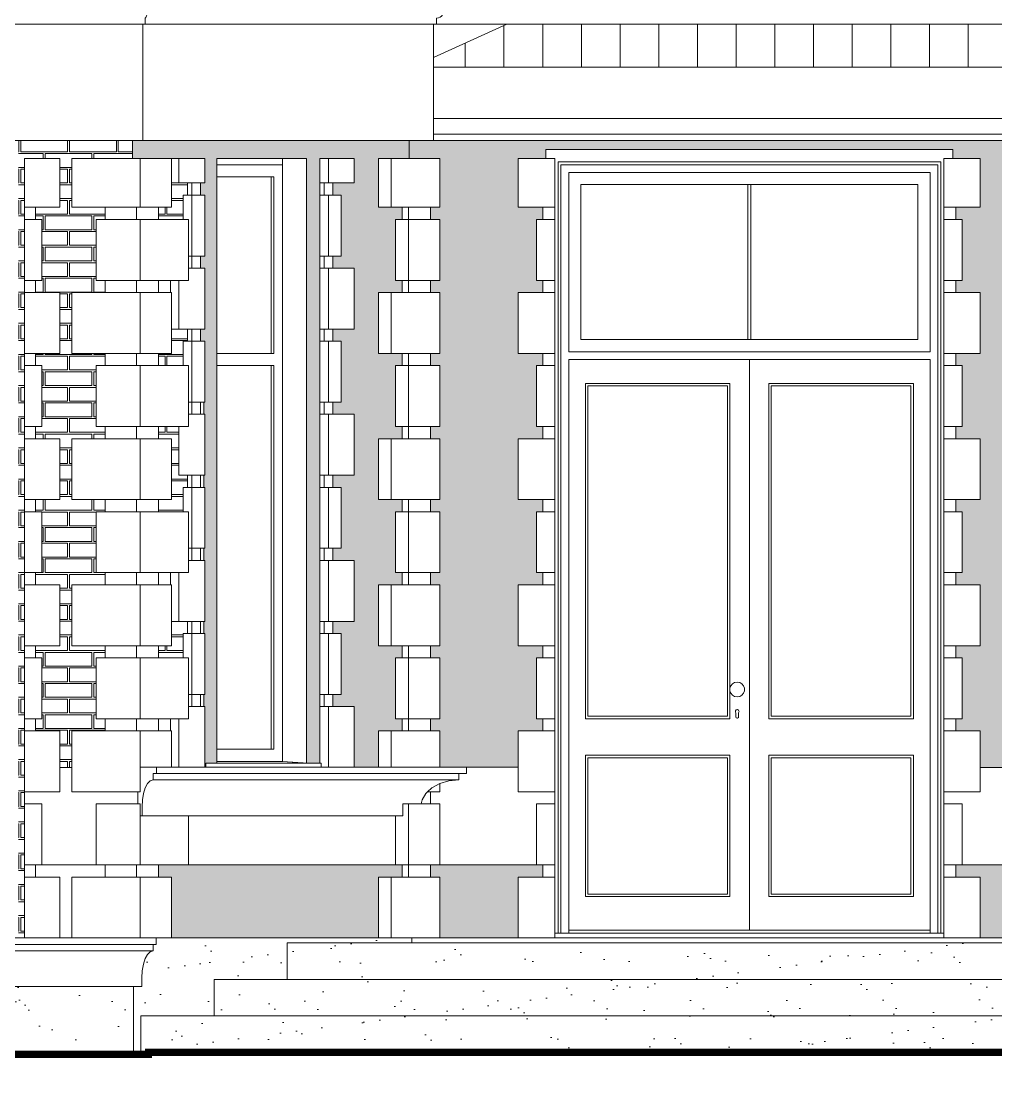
# Model space of a CAD drawing. Header units: millimetres. Extents: x 1177761 to 1329492, y 746793 to 827002.
# Drawn here: x 1246271 to 1250268, y 811085 to 815491 of the extents above; entities that cross this region are included whole.
import ezdxf

# ---------------------------------------------------------------- set-up
doc = ezdxf.new("R2010")
doc.units = ezdxf.units.MM
doc.layers.add('wall', color=5, linetype='Continuous', lineweight=30)
pattern_1 = [(0, (-220131.96, 1390884.34), (100, 64), [192.5, -7.5]), (0, (-220231.96, 1390891.84), (100, 64), [192.5, -7.5]), (90, (-220131.96, 1390884.34), (-100, 64), [-71.5, 56.5]), (90, (-220139.46, 1390884.34), (-100, 64), [-71.5, 56.5])]

msp = doc.modelspace()

# ---------------------------------------------------------------- hatches: boundary and pattern name
at = {"layer": 'wall', "lineweight": 20, "ltscale": 50}
h = msp.add_hatch(dxfattribs=at)
h.set_pattern_fill('ANSI31', color=250, scale=50, angle=45, style=0)
h.paths.add_polyline_path([(1253836.2, 815302.8), (1247962.7, 815302.8), (1247962.7, 815342.7), (1248263.6, 815479.6), (1253657.1, 815479.6)])
at = {"layer": 'wall', "lineweight": 20, "ltscale": 2}
h = msp.add_hatch(dxfattribs=at)
h.set_pattern_fill('AR18', color=251, scale=20, style=0)
h.set_pattern_definition(pattern_1)
h.paths.add_polyline_path([(1244443.7, 813477.8), (1244468.7, 813477.8), (1244468.7, 813527.8), (1244368.7, 813527.8), (1244368.7, 813777.8), (1244468.7, 813777.8), (1244468.7, 813827.8), (1244443.7, 813827.8), (1244443.7, 814077.8), (1244468.7, 814077.8), (1244468.7, 814127.8), (1244368.7, 814127.8), (1244368.7, 814377.8), (1244468.7, 814377.8), (1244468.7, 814427.8), (1244443.7, 814427.8), (1244443.7, 814677.8), (1244468.7, 814677.8), (1244468.7, 814727.8), (1244368.7, 814727.8), (1244368.7, 814927.8), (1244513.5, 814927.8), (1244513.5, 814727.8), (1244513.5, 814677.8), (1244513.5, 814427.8), (1244513.5, 814377.8), (1244513.5, 814127.8), (1244513.5, 814077.8), (1244513.5, 813827.8), (1244513.5, 813777.8), (1244513.5, 813527.8), (1244513.5, 813477.8), (1244513.5, 813227.8), (1244513.5, 813177.8), (1244513.5, 812927.8), (1244513.5, 812877.8), (1244513.5, 812627.8), (1244513.5, 812577.8), (1244513.5, 812327.8), (1244513.5, 812277.8), (1244513.5, 812027.8), (1244513.5, 811977.8), (1244513.5, 811727.8), (1244538.6, 811727.8), (1244538.6, 811745), (1244538.6, 815002.8), (1244070.1, 815002.8), (1244070.1, 814927.8), (1244320.1, 814927.8), (1244320.1, 814727.8), (1244182.6, 814727.8), (1244182.6, 814677.8), (1244220.1, 814677.8), (1244220.1, 814427.8), (1244182.6, 814427.8), (1244182.6, 814377.8), (1244320.1, 814377.8), (1244320.1, 814127.8), (1244182.6, 814127.8), (1244182.6, 814077.8), (1244220.1, 814077.8), (1244220.1, 813827.8), (1244182.6, 813827.8), (1244182.6, 813777.8), (1244320.1, 813777.8), (1244320.1, 813527.8), (1244182.6, 813527.8), (1244182.6, 813477.8), (1244220.1, 813477.8), (1244220.1, 813227.8), (1244182.6, 813227.8), (1244182.6, 813177.8), (1244320.1, 813177.8), (1244320.1, 812927.8), (1244182.6, 812927.8), (1244182.6, 812877.8), (1244220.1, 812877.8), (1244220.1, 812627.8), (1244182.6, 812627.8), (1244182.6, 812577.8), (1244320.1, 812577.8), (1244320.1, 812428.1), (1244368.7, 812428.1), (1244368.7, 812577.8), (1244468.7, 812577.8), (1244468.7, 812627.8), (1244443.7, 812627.8), (1244443.7, 812877.8), (1244468.7, 812877.8), (1244468.7, 812927.8), (1244368.7, 812927.8), (1244368.7, 813177.8), (1244468.7, 813177.8), (1244468.7, 813227.8), (1244443.7, 813227.8)])
h.paths.add_polyline_path([(1246577.6, 813477.8), (1246615.1, 813477.8), (1246615.1, 813527.8), (1246477.6, 813527.8), (1246477.6, 813777.8), (1246615.1, 813777.8), (1246615.1, 813827.8), (1246577.6, 813827.8), (1246577.6, 814077.8), (1246615.1, 814077.8), (1246615.1, 814127.8), (1246477.6, 814127.8), (1246477.6, 814377.8), (1246615.1, 814377.8), (1246615.1, 814427.8), (1246577.6, 814427.8), (1246577.6, 814677.8), (1246615.1, 814677.8), (1246615.1, 814727.8), (1246477.6, 814727.8), (1246477.6, 814927.8), (1246727.6, 814927.8), (1246727.6, 815002.8), (1246258.6, 815002.8), (1246258.6, 811745.5), (1246258.6, 811727.8), (1246284.1, 811727.8), (1246284.1, 811977.8), (1246284.1, 812027.8), (1246284.1, 812277.8), (1246284.1, 812327.8), (1246284.1, 812577.8), (1246284.1, 812627.8), (1246284.1, 812877.8), (1246284.1, 812927.8), (1246284.1, 813177.8), (1246284.1, 813227.8), (1246284.1, 813477.8), (1246284.1, 813527.8), (1246284.1, 813777.8), (1246284.1, 813827.8), (1246284.1, 814077.8), (1246284.1, 814127.8), (1246284.1, 814377.8), (1246284.1, 814427.8), (1246284.1, 814677.8), (1246284.1, 814727.8), (1246284.1, 814927.8), (1246429.3, 814927.8), (1246429.3, 814727.8), (1246329.3, 814727.8), (1246329.3, 814677.8), (1246354.3, 814677.8), (1246354.3, 814427.8), (1246329.3, 814427.8), (1246329.3, 814377.8), (1246429.3, 814377.8), (1246429.3, 814127.8), (1246329.3, 814127.8), (1246329.3, 814077.8), (1246354.3, 814077.8), (1246354.3, 813827.8), (1246329.3, 813827.8), (1246329.3, 813777.8), (1246429.3, 813777.8), (1246429.3, 813527.8), (1246329.3, 813527.8), (1246329.3, 813477.8), (1246354.3, 813477.8), (1246354.3, 813227.8), (1246329.3, 813227.8), (1246329.3, 813177.8), (1246429.3, 813177.8), (1246429.3, 812927.8), (1246329.3, 812927.8), (1246329.3, 812877.8), (1246354.3, 812877.8), (1246354.3, 812627.8), (1246329.3, 812627.8), (1246329.3, 812577.8), (1246429.3, 812577.8), (1246429.3, 812428.1), (1246477.6, 812428.1), (1246477.6, 812577.8), (1246615.1, 812577.8), (1246615.1, 812627.8), (1246577.6, 812627.8), (1246577.6, 812877.8), (1246615.1, 812877.8), (1246615.1, 812927.8), (1246477.6, 812927.8), (1246477.6, 813177.8), (1246615.1, 813177.8), (1246615.1, 813227.8), (1246577.6, 813227.8)])
h.paths.add_polyline_path([(1246953.1, 813627.8), (1246917.7, 813627.8), (1246917.7, 813827.8), (1246833.6, 813827.8), (1246833.6, 813777.8), (1246886.7, 813777.8), (1246886.7, 813527.8), (1246833.6, 813527.8), (1246833.6, 813477.8), (1246935.4, 813477.8), (1246935.4, 813577.8), (1246953.1, 813577.8)])
h.paths.add_polyline_path([(1246935.4, 814177.8), (1246953.1, 814177.8), (1246953.1, 814227.8), (1246917.7, 814227.8), (1246886.7, 814227.8), (1246886.7, 814127.8), (1246833.6, 814127.8), (1246833.6, 814077.8), (1246935.4, 814077.8)])
h.paths.add_polyline_path([(1246935.4, 814777.8), (1246953.1, 814777.8), (1246953.1, 814827.8), (1246917.7, 814827.8), (1246886.7, 814827.8), (1246886.7, 814727.8), (1246833.6, 814727.8), (1246833.6, 814677.8), (1246935.4, 814677.8)])
h.paths.add_polyline_path([(1246935.4, 812977.8), (1246953.1, 812977.8), (1246953.1, 813027.8), (1246917.7, 813027.8), (1246886.7, 813027.8), (1246886.7, 812927.8), (1246833.6, 812927.8), (1246833.6, 812877.8), (1246935.4, 812877.8)])
h.paths.add_polyline_path([(1243911, 814227.8), (1243879, 814227.8), (1243843.6, 814227.8), (1243843.6, 814177.8), (1243861.3, 814177.8), (1243861.3, 814077.8), (1243964, 814077.8), (1243964, 814127.8), (1243911, 814127.8)])
h.paths.add_polyline_path([(1243964, 814727.8), (1243911, 814727.8), (1243911, 814827.8), (1243879, 814827.8), (1243843.6, 814827.8), (1243843.6, 814777.8), (1243861.3, 814777.8), (1243861.3, 814677.8), (1243964, 814677.8)])
h.paths.add_polyline_path([(1243911, 813627.8), (1243879, 813627.8), (1243843.6, 813627.8), (1243843.6, 813577.8), (1243861.3, 813577.8), (1243861.3, 813477.8), (1243964, 813477.8), (1243964, 813527.8), (1243911, 813527.8)])
h.paths.add_polyline_path([(1243911, 813027.8), (1243879, 813027.8), (1243843.6, 813027.8), (1243843.6, 812977.8), (1243861.3, 812977.8), (1243861.3, 812877.8), (1243964, 812877.8), (1243964, 812927.8), (1243911, 812927.8)])
h = msp.add_hatch(dxfattribs=at)
h.set_pattern_fill('AR18', color=251, scale=20, style=0)
h.set_pattern_definition(pattern_1)
h.paths.add_polyline_path([(1259183.7, 811977.8), (1259283.7, 811977.8), (1259283.7, 812027.8), (1259258.7, 812027.8), (1253650, 812027.8), (1253629.3, 812027.8), (1253629.3, 811727.8), (1253633.4, 811727.8), (1259183.7, 811727.8)])
h.paths.add_polyline_path([(1253629.3, 812027.8), (1253033.1, 812027.8), (1252909.4, 812027.8), (1252909.4, 811977.8), (1252962.4, 811977.8), (1252962.4, 811727.8), (1253629.3, 811727.8)])
h.paths.add_polyline_path([(1252433.8, 812027.8), (1252300.9, 812027.8), (1252275.9, 812027.8), (1252275.9, 811977.8), (1252375.9, 811977.8), (1252375.9, 811727.8), (1252433.8, 811727.8)])
h.paths.add_polyline_path([(1252653.3, 812877.8), (1252690.8, 812877.8), (1252690.8, 812927.8), (1252553.3, 812927.8), (1252553.3, 813177.8), (1252690.8, 813177.8), (1252690.8, 813227.8), (1252653.3, 813227.8), (1252653.3, 813477.8), (1252690.8, 813477.8), (1252690.8, 813527.8), (1252553.3, 813527.8), (1252553.3, 813777.8), (1252690.8, 813777.8), (1252690.8, 813827.8), (1252653.3, 813827.8), (1252653.3, 814077.8), (1252690.8, 814077.8), (1252690.8, 814127.8), (1252553.3, 814127.8), (1252553.3, 814377.8), (1252690.8, 814377.8), (1252690.8, 814427.8), (1252653.3, 814427.8), (1252653.3, 814677.8), (1252690.8, 814677.8), (1252690.8, 814727.8), (1252553.3, 814727.8), (1252553.3, 814927.8), (1252834.4, 814927.8), (1252962.4, 814927.8), (1252962.4, 814727.8), (1252909.4, 814727.8), (1252909.4, 814677.8), (1253033.1, 814677.8), (1253033.1, 814427.8), (1252909.4, 814427.8), (1252909.4, 814377.8), (1252962.4, 814377.8), (1252962.4, 814127.8), (1252909.4, 814127.8), (1252909.4, 814077.8), (1253033.1, 814077.8), (1253033.1, 813827.8), (1252909.4, 813827.8), (1252909.4, 813777.8), (1252962.4, 813777.8), (1252962.4, 813527.8), (1252909.4, 813527.8), (1252909.4, 813477.8), (1253033.1, 813477.8), (1253033.1, 813227.8), (1252909.4, 813227.8), (1252909.4, 813177.8), (1252962.4, 813177.8), (1252962.4, 812927.8), (1252909.4, 812927.8), (1252909.4, 812877.8), (1253033.1, 812877.8), (1253033.1, 812627.8), (1252909.4, 812627.8), (1252909.4, 812577.8), (1252962.4, 812577.8), (1252962.4, 812427.8), (1253629.3, 812427.8), (1253629.3, 815002.8), (1247962.7, 815002.8), (1247862.7, 815002.8), (1247862.7, 814927.8), (1247987.7, 814927.8), (1247987.7, 814727.8), (1247950.2, 814727.8), (1247950.2, 814677.8), (1247987.7, 814677.8), (1247987.7, 814427.8), (1247950.2, 814427.8), (1247950.2, 814377.8), (1247987.7, 814377.8), (1247987.7, 814127.8), (1247950.2, 814127.8), (1247950.2, 814077.8), (1247987.7, 814077.8), (1247987.7, 813827.8), (1247950.2, 813827.8), (1247950.2, 813777.8), (1247987.7, 813777.8), (1247987.7, 813527.8), (1247950.2, 813527.8), (1247950.2, 813477.8), (1247987.7, 813477.8), (1247987.7, 813227.8), (1247950.2, 813227.8), (1247950.2, 813177.8), (1247987.7, 813177.8), (1247987.7, 812927.8), (1247950.2, 812927.8), (1247950.2, 812877.8), (1247987.7, 812877.8), (1247987.7, 812627.8), (1247950.2, 812627.8), (1247950.2, 812577.8), (1247987.7, 812577.8), (1247987.7, 812429.2), (1248097.8, 812429.2), (1248310.2, 812429.2), (1248310.2, 812577.8), (1248410.2, 812577.8), (1248410.2, 812627.8), (1248385.2, 812627.8), (1248385.2, 812877.8), (1248410.2, 812877.8), (1248410.2, 812927.8), (1248310.2, 812927.8), (1248310.2, 813177.8), (1248410.2, 813177.8), (1248410.2, 813227.8), (1248385.2, 813227.8), (1248385.2, 813477.8), (1248410.2, 813477.8), (1248410.2, 813527.8), (1248310.2, 813527.8), (1248310.2, 813777.8), (1248410.2, 813777.8), (1248410.2, 813827.8), (1248385.2, 813827.8), (1248385.2, 814077.8), (1248410.2, 814077.8), (1248410.2, 814127.8), (1248310.2, 814127.8), (1248310.2, 814377.8), (1248410.2, 814377.8), (1248410.2, 814427.8), (1248385.2, 814427.8), (1248385.2, 814677.8), (1248410.2, 814677.8), (1248410.2, 814727.8), (1248310.2, 814727.8), (1248310.2, 814927.8), (1248423.2, 814927.8), (1248423.2, 814964.8), (1250093.5, 814964.8), (1250093.5, 814927.8), (1250205.9, 814927.8), (1250205.9, 814727.8), (1250105.9, 814727.8), (1250105.9, 814677.8), (1250130.9, 814677.8), (1250130.9, 814427.8), (1250105.9, 814427.8), (1250105.9, 814377.8), (1250205.9, 814377.8), (1250205.9, 814127.8), (1250105.9, 814127.8), (1250105.9, 814077.8), (1250130.9, 814077.8), (1250130.9, 813827.8), (1250105.9, 813827.8), (1250105.9, 813777.8), (1250205.9, 813777.8), (1250205.9, 813527.8), (1250105.9, 813527.8), (1250105.9, 813477.8), (1250130.9, 813477.8), (1250130.9, 813227.8), (1250105.9, 813227.8), (1250105.9, 813177.8), (1250205.9, 813177.8), (1250205.9, 812927.8), (1250105.9, 812927.8), (1250105.9, 812877.8), (1250130.9, 812877.8), (1250130.9, 812627.8), (1250105.9, 812627.8), (1250105.9, 812577.8), (1250205.9, 812577.8), (1250205.9, 812427.8), (1250480.4, 812427.8), (1250480.4, 812577.8), (1250580.4, 812577.8), (1250580.4, 812627.8), (1250555.4, 812627.8), (1250555.4, 812877.8), (1250580.4, 812877.8), (1250580.4, 812927.8), (1250480.4, 812927.8), (1250480.4, 813177.8), (1250580.4, 813177.8), (1250580.4, 813227.8), (1250555.4, 813227.8), (1250555.4, 813477.8), (1250580.4, 813477.8), (1250580.4, 813527.8), (1250480.4, 813527.8), (1250480.4, 813777.8), (1250580.4, 813777.8), (1250580.4, 813827.8), (1250555.4, 813827.8), (1250555.4, 814077.8), (1250580.4, 814077.8), (1250580.4, 814127.8), (1250480.4, 814127.8), (1250480.4, 814377.8), (1250580.4, 814377.8), (1250580.4, 814427.8), (1250555.4, 814427.8), (1250555.4, 814677.8), (1250580.4, 814677.8), (1250580.4, 814727.8), (1250480.4, 814727.8), (1250480.4, 814927.8), (1250593.4, 814927.8), (1250593.4, 814964.8), (1252263.5, 814964.8), (1252263.5, 814927.8), (1252375.9, 814927.8), (1252375.9, 814727.8), (1252275.9, 814727.8), (1252275.9, 814677.8), (1252300.9, 814677.8), (1252300.9, 814427.8), (1252275.9, 814427.8), (1252275.9, 814377.8), (1252375.9, 814377.8), (1252375.9, 814127.8), (1252275.9, 814127.8), (1252275.9, 814077.8), (1252300.9, 814077.8), (1252300.9, 813827.8), (1252275.9, 813827.8), (1252275.9, 813777.8), (1252375.9, 813777.8), (1252375.9, 813527.8), (1252275.9, 813527.8), (1252275.9, 813477.8), (1252300.9, 813477.8), (1252300.9, 813227.8), (1252275.9, 813227.8), (1252275.9, 813177.8), (1252375.9, 813177.8), (1252375.9, 812927.8), (1252275.9, 812927.8), (1252275.9, 812877.8), (1252300.9, 812877.8), (1252300.9, 812627.8), (1252275.9, 812627.8), (1252275.9, 812577.8), (1252375.9, 812577.8), (1252375.9, 812427.8), (1252553.3, 812427.8), (1252553.3, 812577.8), (1252690.8, 812577.8), (1252690.8, 812627.8), (1252653.3, 812627.8)])
h.paths.add_polyline_path([(1250480.4, 811977.8), (1250580.4, 811977.8), (1250580.4, 812027.8), (1250555.4, 812027.8), (1250130.9, 812027.8), (1250105.9, 812027.8), (1250105.9, 811977.8), (1250205.9, 811977.8), (1250205.9, 811727.8), (1250480.4, 811727.8)])
h.paths.add_polyline_path([(1247806.7, 813477.8), (1247833.2, 813477.8), (1247833.2, 813527.8), (1247789, 813527.8), (1247736, 813527.8), (1247736, 813777.8), (1247789, 813777.8), (1247833.2, 813777.8), (1247833.2, 813827.8), (1247806.7, 813827.8), (1247806.7, 814077.8), (1247833.2, 814077.8), (1247833.2, 814127.8), (1247789, 814127.8), (1247736, 814127.8), (1247736, 814377.8), (1247789, 814377.8), (1247833.2, 814377.8), (1247833.2, 814427.8), (1247806.7, 814427.8), (1247806.7, 814677.8), (1247833.2, 814677.8), (1247833.2, 814727.8), (1247789, 814727.8), (1247736, 814727.8), (1247736, 814927.8), (1247789, 814927.8), (1247862.7, 814927.8), (1247862.7, 815002.8), (1246769.3, 815002.8), (1246727.6, 815002.8), (1246727.6, 814927.8), (1246758.6, 814927.8), (1246886.7, 814927.8), (1246917.7, 814927.8), (1247023.8, 814927.8), (1247023.8, 814827.8), (1247006.1, 814827.8), (1247006.1, 814777.8), (1247023.8, 814777.8), (1247023.8, 814527.8), (1247006.1, 814527.8), (1247006.1, 814477.8), (1247023.8, 814477.8), (1247023.8, 814227.8), (1247006.1, 814227.8), (1247006.1, 814177.8), (1247023.8, 814177.8), (1247023.8, 813927.8), (1247019.7, 813927.8), (1247019.7, 813877.8), (1247023.8, 813877.8), (1247023.8, 813627.8), (1247019.7, 813627.8), (1247019.7, 813577.8), (1247023.8, 813577.8), (1247023.8, 813327.8), (1247019.7, 813327.8), (1247019.7, 813277.8), (1247023.8, 813277.8), (1247023.8, 813027.8), (1247019.7, 813027.8), (1247019.7, 812977.8), (1247023.8, 812977.8), (1247023.8, 812727.8), (1247019.7, 812727.8), (1247019.7, 812677.8), (1247023.8, 812677.8), (1247023.8, 812445), (1247072.7, 812445), (1247072.7, 812452.8), (1247072.7, 812502.8), (1247072.7, 814077.8), (1247072.7, 814127.8), (1247072.7, 814852.8), (1247072.7, 814902.8), (1247072.7, 814927.8), (1247342.1, 814927.8), (1247440.4, 814927.8), (1247440.4, 812445), (1247495.3, 812445), (1247495.3, 812677.8), (1247495.3, 812727.8), (1247495.3, 812977.8), (1247495.3, 813027.8), (1247495.3, 813277.8), (1247495.3, 813327.8), (1247495.3, 813577.8), (1247495.3, 813627.8), (1247495.3, 813877.8), (1247495.3, 813927.8), (1247495.3, 814177.8), (1247495.3, 814227.8), (1247495.3, 814477.8), (1247495.3, 814527.8), (1247495.3, 814777.8), (1247495.3, 814827.8), (1247495.3, 814927.8), (1247530.7, 814927.8), (1247636.8, 814927.8), (1247636.8, 814827.8), (1247548.4, 814827.8), (1247548.4, 814777.8), (1247583.7, 814777.8), (1247583.7, 814527.8), (1247548.4, 814527.8), (1247548.4, 814477.8), (1247636.8, 814477.8), (1247636.8, 814227.8), (1247548.4, 814227.8), (1247548.4, 814177.8), (1247583.7, 814177.8), (1247583.7, 813927.8), (1247548.4, 813927.8), (1247548.4, 813877.8), (1247636.8, 813877.8), (1247636.8, 813627.8), (1247548.4, 813627.8), (1247548.4, 813577.8), (1247583.7, 813577.8), (1247583.7, 813327.8), (1247548.4, 813327.8), (1247548.4, 813277.8), (1247636.8, 813277.8), (1247636.8, 813027.8), (1247548.4, 813027.8), (1247548.4, 812977.8), (1247583.7, 812977.8), (1247583.7, 812727.8), (1247548.4, 812727.8), (1247548.4, 812677.8), (1247636.8, 812677.8), (1247636.8, 812429.2), (1247736, 812429.2), (1247736, 812577.8), (1247789, 812577.8), (1247833.2, 812577.8), (1247833.2, 812627.8), (1247806.7, 812627.8), (1247806.7, 812877.8), (1247833.2, 812877.8), (1247833.2, 812927.8), (1247789, 812927.8), (1247736, 812927.8), (1247736, 813177.8), (1247789, 813177.8), (1247833.2, 813177.8), (1247833.2, 813227.8), (1247806.7, 813227.8)])
h.paths.add_polyline_path([(1247736, 811977.8), (1247789, 811977.8), (1247833.2, 811977.8), (1247833.2, 812027.8), (1247806.7, 812027.8), (1246833.6, 812027.8), (1246833.6, 811977.8), (1246886.7, 811977.8), (1246886.7, 811727.8), (1247736, 811727.8)])
h.paths.add_polyline_path([(1248310.2, 811977.8), (1248410.2, 811977.8), (1248410.2, 812027.8), (1248385.2, 812027.8), (1247987.7, 812027.8), (1247950.2, 812027.8), (1247950.2, 811977.8), (1247987.7, 811977.8), (1247987.7, 811727.8), (1248310.2, 811727.8)])
h.paths.add_polyline_path([(1246931.4, 813385.6), (1247414.4, 813385.6), (1247414.4, 813610.6), (1246931.4, 813610.6)], flags=25)
at = {"layer": 'wall', "lineweight": 20, "ltscale": 50}
h = msp.add_hatch(dxfattribs=at)
h.set_pattern_fill('AR-SAND', color=250, scale=5, style=0)
h.paths.add_polyline_path([(1247361.8, 811707.8), (1247872.7, 811707.8), (1247872.7, 811727.8), (1247789, 811727.8), (1247736, 811727.8), (1246886.7, 811727.8), (1246824.6, 811727.8), (1246824.6, 811701.5), (1246811.5, 811701.5), (1246811.5, 811675.2), (1246799.6, 811671.4), (1246788.6, 811660.4), (1246779.1, 811642.8), (1246771.8, 811619.9), (1246767.3, 811593.3), (1246765.7, 811564.7), (1246765.7, 811527.8), (1246731.7, 811527.8), (1246731.7, 811249.8), (1246792.6, 811249.8), (1246792.6, 811257.8), (1246761.8, 811257.8), (1246761.8, 811407.8), (1247061.8, 811407.8), (1247061.8, 811557.8), (1247361.8, 811557.8)])
h.paths.add_polyline_path([(1252493.8, 811507.3), (1252433.8, 811507.3), (1252433.8, 811557.8), (1247361.8, 811557.8), (1247061.8, 811557.8), (1247061.8, 811407.8), (1252493.8, 811407.8)])
h.paths.add_polyline_path([(1252493.8, 811407.8), (1246761.8, 811407.8), (1246761.8, 811257.8), (1252493.8, 811257.8)])
h.paths.add_polyline_path([(1252433.8, 811707.8), (1247872.7, 811707.8), (1247361.8, 811707.8), (1247361.8, 811557.8), (1252433.8, 811557.8)])
h = msp.add_hatch(dxfattribs=at)
h.set_pattern_fill('AR-SAND', color=250, scale=5, style=0)
h.paths.add_polyline_path([(1246731.7, 811527.8), (1245473.8, 811527.8), (1245473.8, 811427.8), (1245473.8, 811377.8), (1245323.8, 811377.8), (1245323.8, 811427.8), (1245323.8, 811527.8), (1244363.2, 811527.8), (1244363.2, 811507.3), (1244363.2, 811249.8), (1246731.7, 811249.8)])
h.paths.add_polyline_path([(1244363.2, 811507.3), (1244073.2, 811507.3), (1244073.2, 811407.8), (1244073.2, 811257.8), (1244073.2, 811249.8), (1244363.2, 811249.8)])
h.paths.add_polyline_path([(1244363.2, 811567.3), (1244013.2, 811567.3), (1244013.2, 811507.3), (1244363.2, 811507.3), (1244363.2, 811527.8)])

# ---------------------------------------------------------------- linework, layer by layer
at = {"layer": 'wall', "color": 250, "lineweight": 20, "ltscale": 50}
for p, q in [((1265046.4, 815479.6), (1247974.6, 815479.6)), ((1265402.7, 815092.8), (1247962.7, 815092.8)), ((1268573.1, 815028.8), (1247962.7, 815028.8)), ((1265403.9, 815002.8), (1247962.7, 815002.8)), ((1247836.9, 812229.2), (1247836.9, 812277.8))]:
    msp.add_line(p, q, dxfattribs=at)
for points in [[(1246727.6, 814927.8), (1246727.6, 815002.8), (1246769.3, 815002.8), (1246769.3, 815479.6), (1246779.4, 815479.6), (1246779.4, 815504.9, 0.168825), (1246785.4, 815517), (1246787.6, 815532.2, -0.132892), (1246798.2, 815552.3), (1246798.2, 815567.8), (1246727.6, 815567.8), (1246727.6, 815977.8), (1246769.3, 815977.8), (1246769.3, 816177.8), (1246787, 816177.8), (1246787, 816234.1, -0.210167), (1246832.7, 816325.2), (1246832.7, 816351.5), (1246845.8, 816351.5), (1246845.8, 816377.8), (1245398.9, 816377.8)], [(1247862.7, 814927.8), (1247862.7, 815002.8), (1247962.7, 815002.8), (1247962.7, 815479.6), (1247974.6, 815479.6), (1247974.6, 815504.9, 0.271105), (1247999.4, 815518.5), (1248005, 815529.1, -0.249514), (1248032, 815550.5), (1248032, 815567.8), (1247862.7, 815567.8), (1247862.7, 815977.8), (1247962.7, 815977.8), (1247962.7, 816177.8), (1248005.3, 816177.8), (1248005.3, 816214.7, -0.414214), (1248115.9, 816325.2), (1248115.9, 816351.5), (1248147.4, 816351.5), (1248147.4, 816377.8), (1246845.9, 816377.8)]]:
    msp.add_lwpolyline(points, format="xyb", dxfattribs=at)
for points in [[(1244028.3, 815002.8), (1246769.3, 815002.8), (1246769.3, 815479.6), (1244028.3, 815479.6)], [(1246769.3, 815479.6), (1247962.7, 815479.6), (1247962.7, 815002.8), (1246769.3, 815002.8)], [(1247962.7, 815342.7), (1248263.6, 815479.6), (1248263.6, 815479.6), (1247962.7, 815479.6)], [(1252828.1, 815479.6), (1248263.6, 815479.6), (1247962.7, 815342.7), (1247962.7, 815302.8), (1253007.1, 815302.8), (1253007.1, 815303)], [(1253836.2, 815302.8), (1247962.7, 815302.8), (1247962.7, 815342.7), (1248263.6, 815479.6), (1253657.1, 815479.6)], [(1250093.5, 814964.8), (1248423.2, 814964.8), (1248423.2, 814927.8), (1248460.2, 814927.8), (1248460.2, 814727.8), (1248460.2, 814677.8), (1248460.2, 814427.8), (1248460.2, 814377.8), (1248460.2, 814127.8), (1248460.2, 814077.8), (1248460.2, 813827.8), (1248460.2, 813777.8), (1248460.2, 813527.8), (1248460.2, 813477.8), (1248460.2, 813227.8), (1248460.2, 813177.8), (1248460.2, 812927.8), (1248460.2, 812877.8), (1248460.2, 812627.8), (1248460.2, 812577.8), (1248460.2, 812327.8), (1248460.4, 812327.8), (1248460.4, 812277.8), (1248460.2, 812277.8), (1248460.2, 812027.8), (1248460.2, 811977.8), (1248460.2, 811747.8), (1248473.2, 811747.8), (1248473.2, 814914.8), (1250043.5, 814914.8), (1250043.5, 811747.8), (1250055.9, 811747.8), (1250055.9, 811977.8), (1250055.9, 812027.8), (1250056.5, 812027.8), (1250056.5, 812277.8), (1250056.5, 812327.8), (1250055.9, 812327.8), (1250055.9, 812577.8), (1250055.9, 812627.8), (1250055.9, 812877.8), (1250055.9, 812927.8), (1250055.9, 813177.8), (1250055.9, 813227.8), (1250055.9, 813477.8), (1250055.9, 813527.8), (1250055.9, 813777.8), (1250055.9, 813827.8), (1250055.9, 814077.8), (1250055.9, 814127.8), (1250055.9, 814377.8), (1250055.9, 814427.8), (1250055.9, 814677.8), (1250055.9, 814727.8), (1250055.9, 814927.8), (1250093.5, 814927.8)], [(1246429.3, 814927.8), (1246284.1, 814927.8), (1246284.1, 814727.8), (1246429.3, 814727.8)], [(1246758.6, 814927.8), (1246477.6, 814927.8), (1246477.6, 814727.8), (1246758.6, 814727.8)], [(1246886.7, 814927.8), (1246758.6, 814927.8), (1246758.6, 814727.8), (1246886.7, 814727.8)], [(1246917.7, 814927.8), (1246886.7, 814927.8), (1246886.7, 814827.8), (1246917.7, 814827.8)], [(1247023.8, 814927.8), (1246917.7, 814927.8), (1246917.7, 814827.8), (1247023.8, 814827.8)], [(1247342.1, 814927.8), (1247072.7, 814927.8), (1247072.7, 814902.8), (1247342.1, 814902.8)], [(1247072.7, 814902.8), (1247072.7, 814852.8), (1247306.7, 814852.8), (1247306.7, 814127.8), (1247072.7, 814127.8), (1247072.7, 814077.8), (1247306.7, 814077.8), (1247306.7, 812502.8), (1247072.7, 812502.8), (1247072.7, 812452.8), (1247342.1, 812452.8), (1247342.1, 814902.8)], [(1247342.1, 814927.8), (1247440.4, 814927.8), (1247440.4, 812445.5), (1247342.1, 812452.8)], [(1247530.7, 814927.8), (1247495.3, 814927.8), (1247495.3, 814827.8), (1247513, 814827.8), (1247530.7, 814827.8)], [(1247636.8, 814927.8), (1247530.7, 814927.8), (1247530.7, 814827.8), (1247636.8, 814827.8)], [(1247789, 814927.8), (1247736, 814927.8), (1247736, 814727.8), (1247789, 814727.8)], [(1247987.7, 814927.8), (1247789, 814927.8), (1247789, 814727.8), (1247987.7, 814727.8)], [(1248460.2, 814927.8), (1248310.2, 814927.8), (1248310.2, 814727.8), (1248460.2, 814727.8)], [(1248473.2, 814914.8), (1250043.5, 814914.8), (1250043.5, 811747.8), (1248473.2, 811747.8)], [(1250031.5, 811747.8), (1248485.2, 811747.8), (1248485.2, 814902.8), (1250031.5, 814902.8)], [(1250205.9, 814927.8), (1250055.9, 814927.8), (1250055.9, 814727.8), (1250205.9, 814727.8)], [(1249999.5, 814870.8), (1248517.2, 814870.8), (1248517.2, 814134.8), (1249999.5, 814134.8)], [(1246970.8, 814827.8), (1246953.1, 814827.8), (1246953.1, 814777.8), (1246970.8, 814777.8)], [(1247006.1, 814827.8), (1246970.8, 814827.8), (1246970.8, 814777.8), (1247006.1, 814777.8)], [(1247296.1, 814852.8), (1247072.7, 814852.8), (1247072.7, 814127.8), (1247296.1, 814127.8)], [(1247513, 814827.8), (1247495.3, 814827.8), (1247495.3, 814777.8), (1247513, 814777.8)], [(1247548.4, 814827.8), (1247530.7, 814827.8), (1247513, 814827.8), (1247513, 814777.8), (1247530.7, 814777.8), (1247548.4, 814777.8)], [(1249252.3, 814820.8), (1248567.2, 814820.8), (1248567.2, 814184.8), (1249252.3, 814184.8)], [(1248567.2, 814184.8), (1248567.2, 814820.8), (1249949.5, 814820.8), (1249949.5, 814184.8)], [(1249949.5, 814820.8), (1249264.3, 814820.8), (1249264.3, 814184.8), (1249949.5, 814184.8)], [(1246970.8, 814777.8), (1246935.4, 814777.8), (1246935.4, 814677.8), (1246957.4, 814677.8), (1246957.4, 814527.8), (1246970.8, 814527.8)], [(1247023.8, 814777.8), (1246970.8, 814777.8), (1246970.8, 814527.8), (1247023.8, 814527.8)], [(1247530.7, 814777.8), (1247495.3, 814777.8), (1247495.3, 814527.8), (1247530.7, 814527.8)], [(1247583.7, 814777.8), (1247530.7, 814777.8), (1247530.7, 814527.8), (1247583.7, 814527.8)], [(1246329.3, 814727.8), (1246284.1, 814727.8), (1246284.1, 814677.8), (1246329.3, 814677.8)], [(1246743.1, 814727.8), (1246615.1, 814727.8), (1246615.1, 814677.8), (1246743.1, 814677.8)], [(1246833.6, 814727.8), (1246758.6, 814727.8), (1246743.1, 814727.8), (1246743.1, 814677.8), (1246758.6, 814677.8), (1246833.6, 814677.8)], [(1247859.7, 814727.8), (1247833.2, 814727.8), (1247833.2, 814677.8), (1247859.7, 814677.8)], [(1247950.2, 814727.8), (1247859.7, 814727.8), (1247859.7, 814677.8), (1247950.2, 814677.8)], [(1248460.2, 814727.8), (1248410.2, 814727.8), (1248410.2, 814677.8), (1248460.2, 814677.8)], [(1250105.9, 814727.8), (1250055.9, 814727.8), (1250055.9, 814677.8), (1250105.9, 814677.8)], [(1246354.3, 814677.8), (1246284.1, 814677.8), (1246284.1, 814427.8), (1246354.3, 814427.8)], [(1246758.6, 814677.8), (1246577.6, 814677.8), (1246577.6, 814427.8), (1246758.6, 814427.8)], [(1246957.4, 814677.8), (1246758.6, 814677.8), (1246758.6, 814427.8), (1246833.6, 814427.8), (1246957.4, 814427.8)], [(1247859.7, 814677.8), (1247806.7, 814677.8), (1247806.7, 814427.8), (1247859.7, 814427.8)], [(1247987.7, 814677.8), (1247859.7, 814677.8), (1247859.7, 814427.8), (1247950.2, 814427.8), (1247987.7, 814427.8)], [(1248460.2, 814677.8), (1248385.2, 814677.8), (1248385.2, 814427.8), (1248460.2, 814427.8)], [(1250130.9, 814677.8), (1250055.9, 814677.8), (1250055.9, 814427.8), (1250130.9, 814427.8)], [(1247006.1, 814527.8), (1246970.8, 814527.8), (1246970.8, 814477.8), (1247006.1, 814477.8)], [(1247513, 814527.8), (1247495.3, 814527.8), (1247495.3, 814477.8), (1247513, 814477.8)], [(1247548.4, 814527.8), (1247530.7, 814527.8), (1247513, 814527.8), (1247513, 814477.8), (1247530.7, 814477.8), (1247548.4, 814477.8)], [(1247023.8, 814477.8), (1246957.4, 814477.8), (1246957.4, 814427.8), (1246917.7, 814427.8), (1246917.7, 814227.8), (1247023.8, 814227.8)], [(1247530.7, 814477.8), (1247513, 814477.8), (1247495.3, 814477.8), (1247495.3, 814227.8), (1247513, 814227.8), (1247530.7, 814227.8)], [(1247636.8, 814477.8), (1247530.7, 814477.8), (1247530.7, 814227.8), (1247636.8, 814227.8)], [(1246329.3, 814427.8), (1246284.1, 814427.8), (1246284.1, 814377.8), (1246329.3, 814377.8)], [(1246743.1, 814427.8), (1246615.1, 814427.8), (1246615.1, 814377.8), (1246743.1, 814377.8)], [(1246833.6, 814427.8), (1246758.6, 814427.8), (1246743.1, 814427.8), (1246743.1, 814377.8), (1246758.6, 814377.8), (1246833.6, 814377.8)], [(1246917.7, 814427.8), (1246882.4, 814427.8), (1246882.4, 814377.8), (1246886.7, 814377.8), (1246886.7, 814227.8), (1246917.7, 814227.8)], [(1247859.7, 814427.8), (1247833.2, 814427.8), (1247833.2, 814377.8), (1247859.7, 814377.8)], [(1247950.2, 814427.8), (1247859.7, 814427.8), (1247859.7, 814377.8), (1247950.2, 814377.8)], [(1248460.2, 814427.8), (1248410.2, 814427.8), (1248410.2, 814377.8), (1248460.2, 814377.8)], [(1250105.9, 814427.8), (1250055.9, 814427.8), (1250055.9, 814377.8), (1250105.9, 814377.8)], [(1246429.3, 814377.8), (1246284.1, 814377.8), (1246284.1, 814127.8), (1246429.3, 814127.8)], [(1246758.6, 814377.8), (1246477.6, 814377.8), (1246477.6, 814127.8), (1246758.6, 814127.8)], [(1246886.7, 814377.8), (1246758.6, 814377.8), (1246758.6, 814127.8), (1246886.7, 814127.8)], [(1247789, 814377.8), (1247736, 814377.8), (1247736, 814127.8), (1247789, 814127.8)], [(1247987.7, 814377.8), (1247789, 814377.8), (1247789, 814127.8), (1247987.7, 814127.8)], [(1248460.2, 814377.8), (1248310.2, 814377.8), (1248310.2, 814127.8), (1248460.2, 814127.8)], [(1250205.9, 814377.8), (1250055.9, 814377.8), (1250055.9, 814127.8), (1250205.9, 814127.8)], [(1246970.8, 814227.8), (1246953.1, 814227.8), (1246953.1, 814177.8), (1246970.8, 814177.8)], [(1247006.1, 814227.8), (1246970.8, 814227.8), (1246970.8, 814177.8), (1247006.1, 814177.8)], [(1247513, 814227.8), (1247495.3, 814227.8), (1247495.3, 814177.8), (1247513, 814177.8)], [(1247548.4, 814227.8), (1247530.7, 814227.8), (1247513, 814227.8), (1247513, 814177.8), (1247530.7, 814177.8), (1247548.4, 814177.8)], [(1246970.8, 814177.8), (1246935.4, 814177.8), (1246935.4, 814077.8), (1246957.4, 814077.8), (1246957.4, 813927.8), (1246970.8, 813927.8)], [(1247023.8, 814177.8), (1246970.8, 814177.8), (1246970.8, 813927.8), (1247006.1, 813927.8), (1247019.7, 813927.8), (1247023.8, 813927.8)], [(1247530.7, 814177.8), (1247495.3, 814177.8), (1247495.3, 813927.8), (1247513, 813927.8), (1247530.7, 813927.8)], [(1247583.7, 814177.8), (1247530.7, 814177.8), (1247530.7, 813927.8), (1247548.4, 813927.8), (1247583.7, 813927.8)], [(1246329.3, 814127.8), (1246284.1, 814127.8), (1246284.1, 814077.8), (1246329.3, 814077.8)], [(1246743.1, 814127.8), (1246615.1, 814127.8), (1246615.1, 814077.8), (1246743.1, 814077.8)], [(1246833.6, 814127.8), (1246758.6, 814127.8), (1246743.1, 814127.8), (1246743.1, 814077.8), (1246758.6, 814077.8), (1246833.6, 814077.8)], [(1247859.7, 814127.8), (1247833.2, 814127.8), (1247833.2, 814077.8), (1247859.7, 814077.8)], [(1247950.2, 814127.8), (1247859.7, 814127.8), (1247859.7, 814077.8), (1247950.2, 814077.8)], [(1248460.2, 814127.8), (1248410.2, 814127.8), (1248410.2, 814077.8), (1248460.2, 814077.8)], [(1250105.9, 814127.8), (1250055.9, 814127.8), (1250055.9, 814077.8), (1250105.9, 814077.8)], [(1246354.3, 814077.8), (1246284.1, 814077.8), (1246284.1, 813827.8), (1246354.3, 813827.8)], [(1246758.6, 814077.8), (1246577.6, 814077.8), (1246577.6, 813827.8), (1246758.6, 813827.8)], [(1246957.4, 814077.8), (1246758.6, 814077.8), (1246758.6, 813827.8), (1246957.4, 813827.8)], [(1247296.1, 814077.8), (1247072.7, 814077.8), (1247072.7, 812502.8), (1247296.1, 812502.8)], [(1247859.7, 814077.8), (1247806.7, 814077.8), (1247806.7, 813827.8), (1247859.7, 813827.8)], [(1247987.7, 814077.8), (1247859.7, 814077.8), (1247859.7, 813827.8), (1247987.7, 813827.8)], [(1248460.2, 814077.8), (1248385.2, 814077.8), (1248385.2, 813827.8), (1248460.2, 813827.8)], [(1249258.3, 814102.8), (1248517.2, 814102.8), (1248517.2, 811759.8), (1249258.3, 811759.8)], [(1249999.5, 814102.8), (1249258.3, 814102.8), (1249258.3, 811759.8), (1249999.5, 811759.8)], [(1250130.9, 814077.8), (1250055.9, 814077.8), (1250055.9, 813827.8), (1250130.9, 813827.8)], [(1249178.3, 812627.8), (1248585.2, 812627.8), (1248585.2, 814004.8), (1249178.3, 814004.8)], [(1249168.3, 812637.8), (1248595.2, 812637.8), (1248595.2, 813994.8), (1249168.3, 813994.8)], [(1249168.3, 813994.8), (1248595.2, 813994.8), (1248595.2, 812637.8), (1249168.3, 812637.8)], [(1249338.3, 812627.8), (1249338.3, 814004.8), (1249931.5, 814004.8), (1249931.5, 812627.8)], [(1249348.3, 812637.8), (1249348.3, 813994.8), (1249921.5, 813994.8), (1249921.5, 812637.8)], [(1249921.5, 813994.8), (1249348.3, 813994.8), (1249348.3, 812637.8), (1249921.5, 812637.8)], [(1247006.1, 813927.8), (1246970.8, 813927.8), (1246970.8, 813877.8), (1247006.1, 813877.8)], [(1247019.7, 813927.8), (1247006.2, 813927.8), (1247006.2, 813877.8), (1247019.7, 813877.8)], [(1247513, 813927.8), (1247495.3, 813927.8), (1247495.3, 813877.8), (1247513, 813877.8)], [(1247548.4, 813927.8), (1247530.7, 813927.8), (1247513, 813927.8), (1247513, 813877.8), (1247530.7, 813877.8), (1247548.4, 813877.8)], [(1247023.8, 813877.8), (1246957.4, 813877.8), (1246957.4, 813827.8), (1246917.7, 813827.8), (1246917.7, 813627.8), (1247023.8, 813627.8)], [(1247530.7, 813877.8), (1247513, 813877.8), (1247495.3, 813877.8), (1247495.3, 813627.8), (1247513, 813627.8), (1247530.7, 813627.8)], [(1247636.8, 813877.8), (1247530.7, 813877.8), (1247530.7, 813627.8), (1247636.8, 813627.8)], [(1246329.3, 813827.8), (1246284.1, 813827.8), (1246284.1, 813777.8), (1246329.3, 813777.8)], [(1246743.1, 813827.8), (1246615.1, 813827.8), (1246615.1, 813777.8), (1246743.1, 813777.8)], [(1246833.6, 813827.8), (1246758.6, 813827.8), (1246743.1, 813827.8), (1246743.1, 813777.8), (1246758.6, 813777.8), (1246833.6, 813777.8)], [(1247859.7, 813827.8), (1247833.2, 813827.8), (1247833.2, 813777.8), (1247859.7, 813777.8)], [(1247950.2, 813827.8), (1247859.7, 813827.8), (1247859.7, 813777.8), (1247950.2, 813777.8)], [(1248460.2, 813827.8), (1248410.2, 813827.8), (1248410.2, 813777.8), (1248460.2, 813777.8)], [(1250105.9, 813827.8), (1250055.9, 813827.8), (1250055.9, 813777.8), (1250105.9, 813777.8)], [(1246429.3, 813777.8), (1246284.1, 813777.8), (1246284.1, 813527.8), (1246429.3, 813527.8)], [(1246758.6, 813777.8), (1246477.6, 813777.8), (1246477.6, 813527.8), (1246758.6, 813527.8)], [(1246886.7, 813777.8), (1246758.6, 813777.8), (1246758.6, 813527.8), (1246886.7, 813527.8)], [(1247789, 813777.8), (1247736, 813777.8), (1247736, 813527.8), (1247789, 813527.8)], [(1247987.7, 813777.8), (1247789, 813777.8), (1247789, 813527.8), (1247987.7, 813527.8)], [(1248460.2, 813777.8), (1248310.2, 813777.8), (1248310.2, 813527.8), (1248460.2, 813527.8)], [(1250205.9, 813777.8), (1250055.9, 813777.8), (1250055.9, 813527.8), (1250205.9, 813527.8)], [(1246970.8, 813627.8), (1246953.1, 813627.8), (1246953.1, 813577.8), (1246970.8, 813577.8)], [(1247006.1, 813627.8), (1246970.8, 813627.8), (1246970.8, 813577.8), (1247006.1, 813577.8)], [(1247019.7, 813627.8), (1247006.2, 813627.8), (1247006.2, 813577.8), (1247019.7, 813577.8)], [(1247513, 813627.8), (1247495.3, 813627.8), (1247495.3, 813577.8), (1247513, 813577.8)], [(1247548.4, 813627.8), (1247530.7, 813627.8), (1247513, 813627.8), (1247513, 813577.8), (1247530.7, 813577.8), (1247548.4, 813577.8)], [(1246970.8, 813577.8), (1246935.4, 813577.8), (1246935.4, 813477.8), (1246957.4, 813477.8), (1246957.4, 813327.8), (1246970.8, 813327.8)], [(1247023.8, 813577.8), (1246970.8, 813577.8), (1246970.8, 813327.8), (1247006.1, 813327.8), (1247019.7, 813327.8), (1247023.8, 813327.8)], [(1247530.7, 813577.8), (1247495.3, 813577.8), (1247495.3, 813327.8), (1247530.7, 813327.8)], [(1247583.7, 813577.8), (1247530.7, 813577.8), (1247530.7, 813327.8), (1247583.7, 813327.8)], [(1246329.3, 813527.8), (1246284.1, 813527.8), (1246284.1, 813477.8), (1246329.3, 813477.8)], [(1246743.1, 813527.8), (1246615.1, 813527.8), (1246615.1, 813477.8), (1246743.1, 813477.8)], [(1246833.6, 813527.8), (1246758.6, 813527.8), (1246743.1, 813527.8), (1246743.1, 813477.8), (1246758.6, 813477.8), (1246833.6, 813477.8)], [(1247859.7, 813527.8), (1247833.2, 813527.8), (1247833.2, 813477.8), (1247859.7, 813477.8)], [(1247950.2, 813527.8), (1247859.7, 813527.8), (1247859.7, 813477.8), (1247950.2, 813477.8)], [(1248460.2, 813527.8), (1248410.2, 813527.8), (1248410.2, 813477.8), (1248460.2, 813477.8)], [(1250105.9, 813527.8), (1250055.9, 813527.8), (1250055.9, 813477.8), (1250105.9, 813477.8)], [(1246354.3, 813477.8), (1246284.1, 813477.8), (1246284.1, 813227.8), (1246354.3, 813227.8)], [(1246758.6, 813477.8), (1246577.6, 813477.8), (1246577.6, 813227.8), (1246758.6, 813227.8)], [(1246957.4, 813477.8), (1246758.6, 813477.8), (1246758.6, 813227.8), (1246957.4, 813227.8)], [(1247859.7, 813477.8), (1247806.7, 813477.8), (1247806.7, 813227.8), (1247859.7, 813227.8)], [(1247987.7, 813477.8), (1247859.7, 813477.8), (1247859.7, 813227.8), (1247987.7, 813227.8)], [(1248460.2, 813477.8), (1248385.2, 813477.8), (1248385.2, 813227.8), (1248460.2, 813227.8)], [(1250130.9, 813477.8), (1250055.9, 813477.8), (1250055.9, 813227.8), (1250130.9, 813227.8)], [(1247006.1, 813327.8), (1246970.8, 813327.8), (1246970.8, 813277.8), (1247006.1, 813277.8)], [(1247019.7, 813327.8), (1247006.2, 813327.8), (1247006.2, 813277.8), (1247019.7, 813277.8)], [(1247513, 813327.8), (1247495.3, 813327.8), (1247495.3, 813277.8), (1247513, 813277.8)], [(1247548.4, 813327.8), (1247530.7, 813327.8), (1247513, 813327.8), (1247513, 813277.8), (1247530.7, 813277.8), (1247548.4, 813277.8)], [(1247023.8, 813277.8), (1246957.4, 813277.8), (1246957.4, 813227.8), (1246917.7, 813227.8), (1246917.7, 813027.8), (1247023.8, 813027.8)], [(1247530.7, 813277.8), (1247513, 813277.8), (1247495.3, 813277.8), (1247495.3, 813027.8), (1247513, 813027.8), (1247530.7, 813027.8)], [(1247636.8, 813277.8), (1247530.7, 813277.8), (1247530.7, 813027.8), (1247548.4, 813027.8), (1247636.8, 813027.8)], [(1246329.3, 813227.8), (1246284.1, 813227.8), (1246284.1, 813177.8), (1246329.3, 813177.8)], [(1246743.1, 813227.8), (1246615.1, 813227.8), (1246615.1, 813177.8), (1246743.1, 813177.8)], [(1246833.6, 813227.8), (1246758.6, 813227.8), (1246743.1, 813227.8), (1246743.1, 813177.8), (1246758.6, 813177.8), (1246833.6, 813177.8)], [(1246917.7, 813227.8), (1246882.4, 813227.8), (1246882.4, 813177.8), (1246886.7, 813177.8), (1246886.7, 813027.8), (1246917.7, 813027.8)], [(1247859.7, 813227.8), (1247833.2, 813227.8), (1247833.2, 813177.8), (1247859.7, 813177.8)], [(1247950.2, 813227.8), (1247859.7, 813227.8), (1247859.7, 813177.8), (1247950.2, 813177.8)], [(1248460.2, 813227.8), (1248410.2, 813227.8), (1248410.2, 813177.8), (1248460.2, 813177.8)], [(1250105.9, 813227.8), (1250055.9, 813227.8), (1250055.9, 813177.8), (1250105.9, 813177.8)], [(1246429.3, 813177.8), (1246284.1, 813177.8), (1246284.1, 812927.8), (1246329.3, 812927.8), (1246429.3, 812927.8)], [(1246758.6, 813177.8), (1246477.6, 813177.8), (1246477.6, 812927.8), (1246758.6, 812927.8)], [(1246886.7, 813177.8), (1246758.6, 813177.8), (1246758.6, 812927.8), (1246833.6, 812927.8), (1246886.7, 812927.8)], [(1247789, 813177.8), (1247736, 813177.8), (1247736, 812927.8), (1247789, 812927.8)], [(1247987.7, 813177.8), (1247789, 813177.8), (1247789, 812927.8), (1247987.7, 812927.8)], [(1248460.2, 813177.8), (1248310.2, 813177.8), (1248310.2, 812927.8), (1248460.2, 812927.8)], [(1250205.9, 813177.8), (1250055.9, 813177.8), (1250055.9, 812927.8), (1250205.9, 812927.8)], [(1246970.8, 813027.8), (1246953.1, 813027.8), (1246953.1, 812977.8), (1246970.8, 812977.8)], [(1247006.1, 813027.8), (1246970.8, 813027.8), (1246970.8, 812977.8), (1247006.1, 812977.8)], [(1247019.7, 813027.8), (1247006.2, 813027.8), (1247006.2, 812977.8), (1247019.7, 812977.8)], [(1247513, 813027.8), (1247495.3, 813027.8), (1247495.3, 812977.8), (1247513, 812977.8)], [(1247548.4, 813027.8), (1247530.7, 813027.8), (1247513, 813027.8), (1247513, 812977.8), (1247530.7, 812977.8), (1247548.4, 812977.8)], [(1246970.8, 812977.8), (1246935.4, 812977.8), (1246935.4, 812877.8), (1246957.4, 812877.8), (1246957.4, 812727.8), (1246970.8, 812727.8)], [(1247023.8, 812977.8), (1246970.8, 812977.8), (1246970.8, 812727.8), (1247023.8, 812727.8)], [(1247530.7, 812977.8), (1247495.3, 812977.8), (1247495.3, 812727.8), (1247530.7, 812727.8)], [(1247583.7, 812977.8), (1247530.7, 812977.8), (1247530.7, 812727.8), (1247583.7, 812727.8)], [(1246329.3, 812927.8), (1246284.1, 812927.8), (1246284.1, 812877.8), (1246329.3, 812877.8)], [(1246743.1, 812927.8), (1246615.1, 812927.8), (1246615.1, 812877.8), (1246743.1, 812877.8)], [(1246833.6, 812927.8), (1246758.6, 812927.8), (1246743.1, 812927.8), (1246743.1, 812877.8), (1246758.6, 812877.8), (1246833.6, 812877.8)], [(1247859.7, 812927.8), (1247833.2, 812927.8), (1247833.2, 812877.8), (1247859.7, 812877.8)], [(1247950.2, 812927.8), (1247859.7, 812927.8), (1247859.7, 812877.8), (1247950.2, 812877.8)], [(1248460.2, 812927.8), (1248410.2, 812927.8), (1248410.2, 812877.8), (1248460.2, 812877.8)], [(1250105.9, 812927.8), (1250055.9, 812927.8), (1250055.9, 812877.8), (1250105.9, 812877.8)], [(1246354.3, 812877.8), (1246284.1, 812877.8), (1246284.1, 812627.8), (1246354.3, 812627.8)], [(1246758.6, 812877.8), (1246577.6, 812877.8), (1246577.6, 812627.8), (1246758.6, 812627.8)], [(1246957.4, 812877.8), (1246758.6, 812877.8), (1246758.6, 812627.8), (1246957.4, 812627.8)], [(1247859.7, 812877.8), (1247806.7, 812877.8), (1247806.7, 812627.8), (1247859.7, 812627.8)], [(1247987.7, 812877.8), (1247859.7, 812877.8), (1247859.7, 812627.8), (1247987.7, 812627.8)], [(1248460.2, 812877.8), (1248385.2, 812877.8), (1248385.2, 812627.8), (1248460.2, 812627.8)], [(1250130.9, 812877.8), (1250055.9, 812877.8), (1250055.9, 812627.8), (1250130.9, 812627.8)], [(1249178.4, 812742.6), (1249182, 812732.6), (1249188.8, 812724.6), (1249197.9, 812719.3), (1249208.3, 812717.4), (1249218.7, 812719.3), (1249227.9, 812724.6), (1249234.7, 812732.6), (1249238.3, 812742.6), (1249238.3, 812753.1), (1249234.7, 812763), (1249227.9, 812771.1), (1249218.7, 812776.4), (1249208.3, 812778.2), (1249197.9, 812776.4), (1249188.8, 812771.1), (1249182, 812763), (1249178.4, 812753.1)], [(1247006.1, 812727.8), (1246970.8, 812727.8), (1246970.8, 812677.8), (1247006.1, 812677.8)], [(1247019.7, 812727.8), (1247006.2, 812727.8), (1247006.2, 812677.8), (1247019.7, 812677.8)], [(1247513, 812727.8), (1247495.3, 812727.8), (1247495.3, 812677.8), (1247513, 812677.8)], [(1247548.4, 812727.8), (1247530.7, 812727.8), (1247513, 812727.8), (1247513, 812677.8), (1247530.7, 812677.8), (1247548.4, 812677.8)], [(1247023.8, 812677.8), (1246957.4, 812677.8), (1246957.4, 812627.8), (1246917.7, 812627.8), (1246917.7, 812429.2), (1247023.8, 812429.2)], [(1247530.7, 812677.8), (1247513, 812677.8), (1247495.3, 812677.8), (1247495.3, 812445.4), (1247501.2, 812445), (1247501.2, 812429.2), (1247530.7, 812429.2)], [(1247636.8, 812677.8), (1247530.7, 812677.8), (1247530.7, 812429.2), (1247636.8, 812429.2)], [(1249203.3, 812652.2), (1249200.9, 812655.3), (1249201, 812660.6), (1249204.5, 812664.6), (1249209.7, 812665.5), (1249214.3, 812662.9), (1249216.2, 812658), (1249214.9, 812654.2), (1249213.3, 812652.2), (1249213.3, 812633.1), (1249209.3, 812629.7), (1249204, 812631.7), (1249203.3, 812635.3)], [(1246329.3, 812627.8), (1246284.1, 812627.8), (1246284.1, 812577.8), (1246329.3, 812577.8)], [(1246743.1, 812627.8), (1246615.1, 812627.8), (1246615.1, 812577.8), (1246743.1, 812577.8)], [(1246833.6, 812627.8), (1246758.6, 812627.8), (1246743.1, 812627.8), (1246743.1, 812577.8), (1246758.6, 812577.8), (1246833.6, 812577.8)], [(1246917.7, 812627.8), (1246882.4, 812627.8), (1246882.4, 812577.8), (1246886.7, 812577.8), (1246886.7, 812429.2), (1246917.7, 812429.2)], [(1247859.7, 812627.8), (1247833.2, 812627.8), (1247833.2, 812577.8), (1247859.7, 812577.8)], [(1247950.2, 812627.8), (1247859.7, 812627.8), (1247859.7, 812577.8), (1247950.2, 812577.8)], [(1248460.2, 812627.8), (1248410.2, 812627.8), (1248410.2, 812577.8), (1248460.2, 812577.8)], [(1250105.9, 812627.8), (1250055.9, 812627.8), (1250055.9, 812577.8), (1250105.9, 812577.8)], [(1246429.3, 812577.8), (1246284.1, 812577.8), (1246284.1, 812327.8), (1246429.3, 812327.8), (1246429.3, 812428.1)], [(1246758.6, 812577.8), (1246477.6, 812577.8), (1246477.6, 812327.8), (1246748.3, 812327.8), (1246758.6, 812327.8)], [(1246886.7, 812577.8), (1246758.6, 812577.8), (1246758.6, 812429.2), (1246758.6, 812429.2), (1246825, 812429.2), (1246886.7, 812429.2)], [(1247789, 812577.8), (1247736, 812577.8), (1247736, 812429.2), (1247789, 812429.2)], [(1247987.7, 812577.8), (1247789, 812577.8), (1247789, 812429.2), (1247987.7, 812429.2)], [(1248460.2, 812577.8), (1248310.2, 812577.8), (1248310.2, 812327.8), (1248460.2, 812327.8)], [(1250205.9, 812577.8), (1250055.9, 812577.8), (1250055.9, 812327.8), (1250205.9, 812327.8), (1250205.9, 812427.8)], [(1247501.2, 812445), (1247027.4, 812445), (1247027.4, 812429.2), (1247501.2, 812429.2)], [(1247342.1, 812452.8), (1247072.7, 812452.8), (1247072.7, 812445), (1247440.4, 812445), (1247440.4, 812445.5), (1247426.9, 812446.5)], [(1249178.3, 812477.8), (1249178.3, 811897.8), (1248585.2, 811897.8), (1248585.2, 812477.8)], [(1249168.3, 812467.8), (1249168.3, 811907.8), (1248595.2, 811907.8), (1248595.2, 812467.8)], [(1249168.3, 812467.8), (1248595.2, 812467.8), (1248595.2, 811907.8), (1249168.3, 811907.8)], [(1249931.5, 812477.8), (1249931.5, 811897.8), (1249338.3, 811897.8), (1249338.3, 812477.8)], [(1249921.5, 812467.8), (1249921.5, 811907.8), (1249348.3, 811907.8), (1249348.3, 812467.8)], [(1249921.5, 812467.8), (1249348.3, 812467.8), (1249348.3, 811907.8), (1249921.5, 811907.8)], [(1246577.6, 812277.8), (1246748.3, 812277.8), (1246748.3, 812327.8), (1246477.6, 812327.8), (1246477.6, 812428.1), (1246429.3, 812428.1), (1246429.3, 812327.8), (1246284.1, 812327.8), (1246284.1, 812277.8), (1246354.3, 812277.8), (1246354.3, 812028.1), (1246577.6, 812028.1)], [(1246825, 812429.2), (1246758.6, 812429.2), (1246758.6, 812327.8), (1246748.3, 812327.8), (1246748.3, 812277.8), (1246758.6, 812277.8), (1246758.6, 812229.2), (1246766.1, 812229.2), (1246766.1, 812266.1), (1246767.7, 812294.7), (1246772.3, 812321.3), (1246779.5, 812344.2), (1246789, 812361.8), (1246800.1, 812372.8), (1246811.9, 812376.6), (1246811.9, 812402.9), (1246825, 812402.9)], [(1248066.2, 812402.9), (1246825, 812402.9), (1246811.9, 812402.9), (1246811.9, 812376.6), (1248066.2, 812376.6)], [(1248097.8, 812427.8), (1248097.8, 812429.2), (1246825, 812429.2), (1246825, 812402.9), (1248097.8, 812402.9)], [(1248385.2, 812277.8), (1248460.4, 812277.8), (1248460.4, 812327.8), (1248310.2, 812327.8), (1248310.2, 812429.2), (1248097.8, 812429.2), (1248097.8, 812427.8), (1248097.8, 812402.9), (1248066.2, 812402.9), (1248066.2, 812376.6), (1248025.7, 812372.8), (1247988, 812361.8), (1247987.7, 812361.6), (1247987.7, 812327.8), (1247950.2, 812327.8), (1247950.2, 812277.8), (1247987.7, 812277.8), (1247987.7, 812027.8), (1248385.2, 812027.8)], [(1250555.4, 812277.8), (1250630.2, 812277.8), (1250630.2, 812327.8), (1250480.4, 812327.8), (1250480.4, 812427.8), (1250205.9, 812427.8), (1250205.9, 812327.8), (1250056.5, 812327.8), (1250056.5, 812277.8), (1250130.9, 812277.8), (1250130.9, 812027.8), (1250555.4, 812027.8)], [(1247915.2, 812294.7), (1247930.8, 812321.3), (1247937.9, 812327.8), (1247955.7, 812344.2), (1247988, 812361.8), (1248025.7, 812372.8), (1248066.2, 812376.6), (1246811.9, 812376.6), (1246800.1, 812372.8), (1246789, 812361.8), (1246779.5, 812344.2), (1246772.3, 812321.3), (1246767.7, 812294.7), (1246766.1, 812266.1), (1246766.1, 812229.2), (1246957.8, 812229.2), (1247468.4, 812229.2), (1247836.9, 812229.2), (1247836.9, 812277.8), (1247859.7, 812277.8), (1247912.1, 812277.8)], [(1247987.7, 812361.6), (1247955.7, 812344.2), (1247937.9, 812327.8), (1247950.2, 812327.8), (1247987.7, 812327.8)], [(1247950.2, 812327.8), (1247937.9, 812327.8), (1247930.8, 812321.3), (1247915.2, 812294.7), (1247912.1, 812277.8), (1247950.2, 812277.8)], [(1246284.1, 812027.8), (1246354.3, 812027.8), (1246354.3, 812277.8), (1246284.1, 812277.8)], [(1246577.6, 812277.8), (1246758.6, 812277.8), (1246758.6, 812027.8), (1246577.6, 812027.8)], [(1247859.7, 812277.8), (1247836.9, 812277.8), (1247836.9, 812229.2), (1247806.7, 812229.2), (1247806.7, 812027.8), (1247833.2, 812027.8), (1247859.7, 812027.8)], [(1247859.7, 812277.8), (1247987.7, 812277.8), (1247987.7, 812027.8), (1247859.7, 812027.8)], [(1248385.2, 812027.8), (1248460.2, 812027.8), (1248460.2, 812277.8), (1248385.2, 812277.8)], [(1250130.9, 812277.8), (1250056.5, 812277.8), (1250056.5, 812027.8), (1250130.9, 812027.8)], [(1246957.4, 812229.2), (1246766.1, 812229.2), (1246758.6, 812229.2), (1246758.6, 812027.8), (1246833.6, 812027.8), (1246957.4, 812027.8)], [(1246957.4, 812229.2), (1246766.1, 812229.2), (1246758.6, 812229.2), (1246758.6, 812027.8), (1246957.4, 812027.8)], [(1246329.3, 812027.8), (1246284.1, 812027.8), (1246284.1, 811977.8), (1246329.3, 811977.8)], [(1246743.1, 812027.8), (1246615.1, 812027.8), (1246615.1, 811977.8), (1246743.1, 811977.8)], [(1246833.6, 812027.8), (1246748.3, 812027.8), (1246743.1, 812027.8), (1246743.1, 811977.8), (1246758.6, 811977.8), (1246833.6, 811977.8)], [(1246833.6, 812027.8), (1246748.3, 812027.8), (1246743.1, 812027.8), (1246743.1, 811977.8), (1246758.6, 811977.8), (1246833.6, 811977.8)], [(1247736, 811977.8), (1247789, 811977.8), (1247833.2, 811977.8), (1247833.2, 812027.8), (1247806.7, 812027.8), (1246833.6, 812027.8), (1246833.6, 811977.8), (1246886.7, 811977.8), (1246886.7, 811727.8), (1247736, 811727.8)], [(1247859.7, 812027.8), (1247833.2, 812027.8), (1247833.2, 811977.8), (1247859.7, 811977.8)], [(1247950.2, 812027.8), (1247859.7, 812027.8), (1247859.7, 811977.8), (1247950.2, 811977.8)], [(1248460.2, 812027.8), (1248410.2, 812027.8), (1248410.2, 811977.8), (1248460.2, 811977.8)], [(1250105.9, 812027.8), (1250055.9, 812027.8), (1250055.9, 811977.8), (1250105.9, 811977.8)], [(1246429.3, 811977.8), (1246284.1, 811977.8), (1246284.1, 811727.8), (1246429.3, 811727.8)], [(1246758.6, 811977.8), (1246477.6, 811977.8), (1246477.6, 811727.8), (1246758.6, 811727.8)], [(1246886.7, 811977.8), (1246758.6, 811977.8), (1246758.6, 811727.8), (1246886.7, 811727.8)], [(1247789, 811977.8), (1247736, 811977.8), (1247736, 811727.8), (1247789, 811727.8)], [(1247987.7, 811977.8), (1247789, 811977.8), (1247789, 811727.8), (1247987.7, 811727.8)], [(1248460.2, 811977.8), (1248310.2, 811977.8), (1248310.2, 811727.8), (1248460.2, 811727.8)], [(1250205.9, 811977.8), (1250055.9, 811977.8), (1250055.9, 811727.8), (1250205.9, 811727.8)], [(1250055.9, 811747.8), (1248460.2, 811747.8), (1248460.2, 811727.8), (1250055.9, 811727.8)], [(1248517.2, 811759.8), (1249999.5, 811759.8), (1249999.5, 811747.8), (1248517.2, 811747.8)], [(1246824.6, 811727.8), (1244363.2, 811727.8), (1244363.2, 811701.5), (1246824.6, 811701.5)], [(1246811.5, 811701.5), (1244363.2, 811701.5), (1244363.2, 811675.2), (1246811.5, 811675.2)], [(1247361.8, 811707.8), (1252433.8, 811707.8), (1252433.8, 811557.8), (1247361.8, 811557.8)], [(1252433.8, 811727.8), (1247872.7, 811727.8), (1247872.7, 811707.8), (1252433.8, 811707.8)], [(1246771.8, 811619.9), (1246779.1, 811642.8), (1246788.6, 811660.4), (1246799.6, 811671.4), (1246811.5, 811675.2), (1244363.2, 811675.2), (1244363.2, 811527.8), (1246765.7, 811527.8), (1246765.7, 811564.7), (1246767.3, 811593.3)], [(1245323.8, 811527.8), (1244363.2, 811527.8), (1244363.2, 811507.3), (1244073.2, 811507.3), (1244073.2, 811407.8), (1244073.2, 811257.8), (1244067.5, 811257.8), (1244067.5, 811249.8), (1246731.7, 811249.8), (1246731.7, 811527.8), (1245473.8, 811527.8), (1245473.8, 811377.8), (1245323.8, 811377.8)], [(1246761.8, 811407.8), (1252493.8, 811407.8), (1252493.8, 811257.8), (1246761.8, 811257.8)]]:
    msp.add_lwpolyline(points, close=True, dxfattribs=at)
for points in [[(1265466.1, 815302.8), (1247962.7, 815302.8)], [(1252493.8, 811507.3), (1252493.8, 811407.8), (1247061.8, 811407.8), (1247061.8, 811557.8), (1252433.8, 811557.8)]]:
    msp.add_lwpolyline(points, dxfattribs=at)
at = {"layer": 'wall', "ltscale": 50, "const_width": 30}
msp.add_lwpolyline([(1226705.8, 811109.4), (1228872.5, 811185), (1228873.8, 811249.8), (1241569.1, 811249.9), (1241569.1, 811257.8), (1244005.1, 811257.8), (1244005.1, 811249.8), (1246792.6, 811249.8), (1246792.6, 811257.8), (1252428.3, 811257.8), (1252428.3, 811249.8), (1254200.9, 811249.8), (1254200.9, 811099.8), (1268654.4, 811099.8)], dxfattribs=at)

doc.saveas('drawing.dxf')
